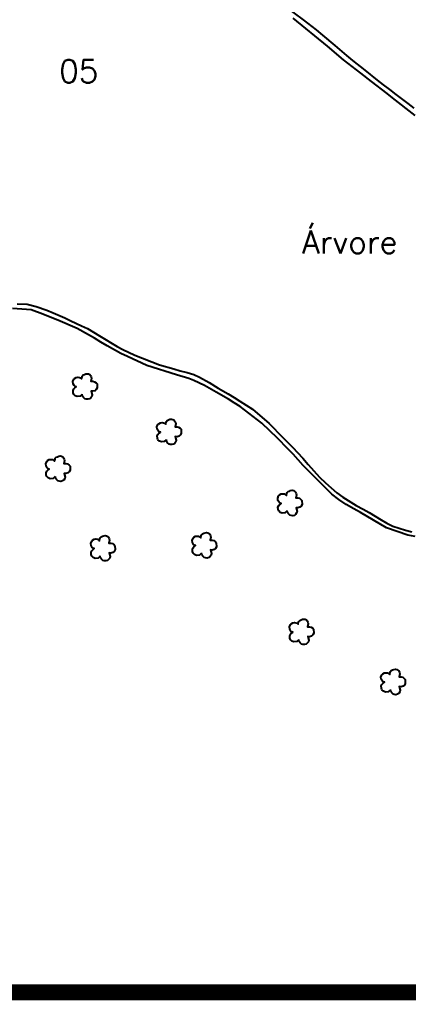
# Model space of a CAD drawing. Extents: x 758742 to 760842, y 7818487 to 7821457.
# Drawn here: x 759378 to 759599, y 7818816 to 7819373 of the extents above; entities that cross this region are included whole.
import ezdxf

# ---------------------------------------------------------------- set-up
doc = ezdxf.new("R2010")
doc.units = 0
doc.header["$MEASUREMENT"] = 0
doc.linetypes.add('CONTINUO', pattern=[0])
doc.linetypes.add('LIN0', pattern=[0])
for name, color, linetype in [('0114000960', 1, 'Continuous'), ('0114000960004', 5, 'Continuous'), ('0114000960005', 5, 'Continuous'), ('_SIMBOLO ARVORE', 118, 'Continuous'), ('MARGEM', 5, 'Continuous'), ('TEXTO_NUN_TAL', 7, 'Continuous')]:
    doc.layers.add(name, color=color, linetype=linetype)
doc.layers.add('TEXTO_DIVERSOS', color=7, linetype='Continuous', lineweight=5)
doc.styles.add('Simplex', font='simplex.shx')

msp = doc.modelspace()

# ---------------------------------------------------------------- linework, layer by layer
at = {"layer": '0114000960'}
msp.add_lwpolyline([(759602.5, 7819079.72), (759598.25, 7819080.43), (759586.14, 7819084.56), (759578.75, 7819088.95), (759571.52, 7819093.2), (759567.56, 7819095.38), (759563.35, 7819097.86), (759559.12, 7819100.61), (759555.11, 7819103.7), (759538.81, 7819119.96), (759533.14, 7819126.29), (759530.25, 7819129.46), (759524.27, 7819135.5), (759515.39, 7819144.05), (759503.13, 7819153.47), (759499.75, 7819155.49), (759496.49, 7819157.52), (759489.59, 7819161.57), (759482.79, 7819165.36), (759476.74, 7819168.25), (759473.99, 7819169.34), (759467.07, 7819171.36), (759450.18, 7819176.61), (759439.16, 7819181.73), (759435.45, 7819183.43), (759427.67, 7819187.8), (759423.95, 7819190), (759420.4, 7819192.16), (759417, 7819194.16), (759410.58, 7819197.61), (759399.65, 7819202.5), (759395.28, 7819204.17), (759391.18, 7819205.89), (759384.54, 7819208.28), (759373.93, 7819209.01)], dxfattribs=at)
at = {"layer": '0114000960004', "color": 5, "flags": 128}
msp.add_lwpolyline([(759523.63, 7819384.34), (759538.96, 7819372.89), (759546.28, 7819367.11), (759549.87, 7819364.11), (759556.8, 7819358.23), (759563.47, 7819352.61), (759566.93, 7819349.8), (759573.85, 7819344.24), (759580.81, 7819338.63), (759584.33, 7819335.94), (759587.84, 7819333.22), (759591.44, 7819330.46), (759598.27, 7819325.32), (759601.72, 7819322.66)], dxfattribs=at)
at = {"layer": '0114000960005'}
for points in [[(759602.44, 7819318.61), (759589.63, 7819328.61), (759586.64, 7819330.96), (759577.71, 7819337.81), (759571.62, 7819342.63), (759561.81, 7819350.22), (759552.66, 7819357.95), (759533.18, 7819373.76)], [(759376.44, 7819211.69), (759382.16, 7819211.42), (759387.31, 7819210.19), (759393.38, 7819208.02), (759396.91, 7819206.58), (759403.62, 7819203.7), (759406.96, 7819202.11), (759413.09, 7819199.23), (759416.42, 7819197.59), (759419.9, 7819195.66), (759423.29, 7819193.51), (759433.33, 7819187.46), (759436.57, 7819185.72), (759443.28, 7819182.54), (759457.33, 7819176.99), (759465.39, 7819174.74), (759469.14, 7819173.73), (759472.97, 7819172.73), (759476.75, 7819171.58), (759480.13, 7819170.07), (759485.6, 7819166.96), (759490.67, 7819163.77), (759496.33, 7819160.53), (759499.65, 7819158.45), (759502.93, 7819156.46), (759510.22, 7819151.87), (759519.55, 7819143.68), (759527.39, 7819135.79), (759532.78, 7819130.31), (759538.71, 7819124.05), (759541.79, 7819120.54), (759544.94, 7819116.87), (759548.25, 7819113.35), (759551.65, 7819110.02), (759558.09, 7819104.42), (759561.46, 7819101.91), (759569.05, 7819097.33), (759572.89, 7819095.2), (759576.42, 7819093.2), (759583.2, 7819089.18), (759586.45, 7819087.22), (759589.84, 7819085.51), (759596.9, 7819083.21), (759600.65, 7819082.38)]]:
    msp.add_lwpolyline(points, dxfattribs=at)
at = {"layer": '_SIMBOLO ARVORE', "linetype": 'CONTINUO'}
for points in [[(759413.49, 7819160.29, 0), (759412.24, 7819159.24, 0), (759410.66, 7819159.06, 0), (759409.53, 7819159.5, 0), (759408.73, 7819160.29, 0), (759408.4, 7819161.19, 0), (759408.31, 7819162.52, 0), (759408.74, 7819163.36, 0), (759409.19, 7819163.98, 0), (759410.11, 7819164.6, 0), (759409.53, 7819164.78, 0), (759408.95, 7819165.26, 0), (759408.28, 7819166.32, 0), (759408.16, 7819167.58, 0), (759408.65, 7819168.89, 0), (759409.16, 7819169.36, 0), (759410.09, 7819169.93, 0), (759411.06, 7819170.06, 0), (759411.84, 7819169.95, 0), (759412.46, 7819169.67, 0), (759413.14, 7819169.06, 0), (759413.34, 7819170.22, 0), (759413.51, 7819170.68, 0), (759414.02, 7819171.32, 0), (759414.77, 7819171.59, 0), (759415.5, 7819171.92, 0), (759416.33, 7819171.99, 0), (759417.11, 7819171.88, 0), (759417.75, 7819171.55, 0), (759418.22, 7819171.04, 0), (759418.63, 7819170.22, 0), (759418.79, 7819169.32, 0), (759418.42, 7819167.7, 0), (759419.55, 7819167.72, 0), (759420.48, 7819167.49, 0), (759421.37, 7819166.8, 0), (759421.86, 7819166.24, 0), (759421.99, 7819164.01, 0), (759421.44, 7819163.02, 0), (759420.72, 7819162.35, 0), (759419.58, 7819162.05, 0), (759418.58, 7819162.14, 0), (759419.11, 7819160.06, 0), (759418.87, 7819159.17, 0), (759418.27, 7819158.33, 0), (759417.61, 7819157.8, 0), (759416.67, 7819157.57, 0), (759415.74, 7819157.63, 0), (759415.04, 7819157.83, 0), (759414.24, 7819158.61, 0), (759413.69, 7819159.32, 0), (759413.52, 7819160.4, 0)], [(759461.21, 7819134.53, 0), (759459.97, 7819133.48, 0), (759458.38, 7819133.3, 0), (759457.26, 7819133.74, 0), (759456.46, 7819134.52, 0), (759456.13, 7819135.42, 0), (759456.04, 7819136.75, 0), (759456.47, 7819137.59, 0), (759456.92, 7819138.22, 0), (759457.83, 7819138.83, 0), (759457.25, 7819139.02, 0), (759456.68, 7819139.49, 0), (759456.01, 7819140.55, 0), (759455.89, 7819141.81, 0), (759456.37, 7819143.13, 0), (759456.88, 7819143.6, 0), (759457.81, 7819144.17, 0), (759458.79, 7819144.3, 0), (759459.57, 7819144.19, 0), (759460.19, 7819143.9, 0), (759460.86, 7819143.3, 0), (759461.07, 7819144.45, 0), (759461.24, 7819144.91, 0), (759461.74, 7819145.55, 0), (759462.5, 7819145.83, 0), (759463.23, 7819146.15, 0), (759464.06, 7819146.23, 0), (759464.84, 7819146.12, 0), (759465.47, 7819145.78, 0), (759465.94, 7819145.27, 0), (759466.36, 7819144.46, 0), (759466.52, 7819143.55, 0), (759466.14, 7819141.94, 0), (759467.28, 7819141.96, 0), (759468.21, 7819141.73, 0), (759469.09, 7819141.03, 0), (759469.58, 7819140.47, 0), (759469.72, 7819138.25, 0), (759469.17, 7819137.25, 0), (759468.45, 7819136.59, 0), (759467.31, 7819136.28, 0), (759466.31, 7819136.37, 0), (759466.84, 7819134.3, 0), (759466.6, 7819133.41, 0), (759465.99, 7819132.56, 0), (759465.33, 7819132.04, 0), (759464.39, 7819131.81, 0), (759463.46, 7819131.86, 0), (759462.76, 7819132.06, 0), (759461.96, 7819132.85, 0), (759461.42, 7819133.56, 0), (759461.25, 7819134.63, 0)], [(759398.16, 7819113.64, 0), (759396.91, 7819112.59, 0), (759395.33, 7819112.41, 0), (759394.2, 7819112.85, 0), (759393.4, 7819113.63, 0), (759393.07, 7819114.53, 0), (759392.98, 7819115.86, 0), (759393.41, 7819116.7, 0), (759393.87, 7819117.33, 0), (759394.78, 7819117.94, 0), (759394.2, 7819118.13, 0), (759393.63, 7819118.6, 0), (759392.95, 7819119.66, 0), (759392.83, 7819120.92, 0), (759393.32, 7819122.24, 0), (759393.83, 7819122.71, 0), (759394.76, 7819123.28, 0), (759395.73, 7819123.41, 0), (759396.51, 7819123.3, 0), (759397.13, 7819123.01, 0), (759397.81, 7819122.41, 0), (759398.01, 7819123.56, 0), (759398.18, 7819124.02, 0), (759398.69, 7819124.66, 0), (759399.44, 7819124.94, 0), (759400.17, 7819125.26, 0), (759401, 7819125.34, 0), (759401.78, 7819125.23, 0), (759402.42, 7819124.89, 0), (759402.89, 7819124.38, 0), (759403.3, 7819123.57, 0), (759403.46, 7819122.66, 0), (759403.09, 7819121.05, 0), (759404.22, 7819121.06, 0), (759405.15, 7819120.84, 0), (759406.04, 7819120.14, 0), (759406.53, 7819119.58, 0), (759406.66, 7819117.36, 0), (759406.11, 7819116.36, 0), (759405.39, 7819115.7, 0), (759404.25, 7819115.39, 0), (759403.25, 7819115.48, 0), (759403.78, 7819113.41, 0), (759403.54, 7819112.52, 0), (759402.94, 7819111.67, 0), (759402.28, 7819111.15, 0), (759401.34, 7819110.92, 0), (759400.41, 7819110.97, 0), (759399.71, 7819111.17, 0), (759398.91, 7819111.96, 0), (759398.36, 7819112.67, 0), (759398.2, 7819113.74, 0)], [(759529.76, 7819094.15, 0), (759528.52, 7819093.1, 0), (759526.93, 7819092.92, 0), (759525.81, 7819093.36, 0), (759525.01, 7819094.14, 0), (759524.68, 7819095.04, 0), (759524.59, 7819096.37, 0), (759525.02, 7819097.21, 0), (759525.47, 7819097.84, 0), (759526.38, 7819098.45, 0), (759525.8, 7819098.64, 0), (759525.23, 7819099.11, 0), (759524.56, 7819100.17, 0), (759524.44, 7819101.43, 0), (759524.92, 7819102.75, 0), (759525.43, 7819103.22, 0), (759526.36, 7819103.79, 0), (759527.34, 7819103.92, 0), (759528.12, 7819103.81, 0), (759528.74, 7819103.52, 0), (759529.41, 7819102.92, 0), (759529.62, 7819104.07, 0), (759529.79, 7819104.53, 0), (759530.29, 7819105.17, 0), (759531.05, 7819105.45, 0), (759531.78, 7819105.77, 0), (759532.61, 7819105.85, 0), (759533.39, 7819105.74, 0), (759534.02, 7819105.4, 0), (759534.49, 7819104.89, 0), (759534.91, 7819104.08, 0), (759535.07, 7819103.17, 0), (759534.69, 7819101.56, 0), (759535.83, 7819101.57, 0), (759536.76, 7819101.35, 0), (759537.64, 7819100.65, 0), (759538.13, 7819100.09, 0), (759538.27, 7819097.87, 0), (759537.72, 7819096.87, 0), (759537, 7819096.21, 0), (759535.86, 7819095.9, 0), (759534.86, 7819095.99, 0), (759535.39, 7819093.91, 0), (759535.15, 7819093.03, 0), (759534.54, 7819092.18, 0), (759533.88, 7819091.66, 0), (759532.94, 7819091.43, 0), (759532.01, 7819091.48, 0), (759531.31, 7819091.68, 0), (759530.51, 7819092.47, 0), (759529.97, 7819093.18, 0), (759529.8, 7819094.25, 0)], [(759481.19, 7819070.15, 0), (759479.95, 7819069.11, 0), (759478.36, 7819068.93, 0), (759477.24, 7819069.36, 0), (759476.44, 7819070.15, 0), (759476.11, 7819071.05, 0), (759476.02, 7819072.38, 0), (759476.45, 7819073.22, 0), (759476.9, 7819073.84, 0), (759477.81, 7819074.46, 0), (759477.23, 7819074.65, 0), (759476.66, 7819075.12, 0), (759475.99, 7819076.18, 0), (759475.87, 7819077.44, 0), (759476.35, 7819078.76, 0), (759476.86, 7819079.23, 0), (759477.79, 7819079.8, 0), (759478.77, 7819079.93, 0), (759479.55, 7819079.82, 0), (759480.17, 7819079.53, 0), (759480.84, 7819078.93, 0), (759481.05, 7819080.08, 0), (759481.22, 7819080.54, 0), (759481.72, 7819081.18, 0), (759482.48, 7819081.46, 0), (759483.21, 7819081.78, 0), (759484.04, 7819081.86, 0), (759484.82, 7819081.75, 0), (759485.45, 7819081.41, 0), (759485.92, 7819080.9, 0), (759486.34, 7819080.09, 0), (759486.5, 7819079.18, 0), (759486.12, 7819077.57, 0), (759487.26, 7819077.58, 0), (759488.19, 7819077.36, 0), (759489.07, 7819076.66, 0), (759489.56, 7819076.1, 0), (759489.7, 7819073.88, 0), (759489.15, 7819072.88, 0), (759488.43, 7819072.22, 0), (759487.29, 7819071.91, 0), (759486.29, 7819072, 0), (759486.82, 7819069.92, 0), (759486.58, 7819069.04, 0), (759485.97, 7819068.19, 0), (759485.31, 7819067.67, 0), (759484.37, 7819067.44, 0), (759483.44, 7819067.49, 0), (759482.74, 7819067.69, 0), (759481.94, 7819068.48, 0), (759481.4, 7819069.19, 0), (759481.23, 7819070.26, 0)], [(759423.69, 7819068.48, 0), (759422.45, 7819067.43, 0), (759420.86, 7819067.25, 0), (759419.73, 7819067.69, 0), (759418.93, 7819068.48, 0), (759418.6, 7819069.38, 0), (759418.51, 7819070.71, 0), (759418.95, 7819071.55, 0), (759419.4, 7819072.17, 0), (759420.31, 7819072.79, 0), (759419.73, 7819072.97, 0), (759419.16, 7819073.45, 0), (759418.49, 7819074.51, 0), (759418.37, 7819075.77, 0), (759418.85, 7819077.08, 0), (759419.36, 7819077.55, 0), (759420.29, 7819078.12, 0), (759421.27, 7819078.25, 0), (759422.05, 7819078.14, 0), (759422.66, 7819077.86, 0), (759423.34, 7819077.25, 0), (759423.54, 7819078.41, 0), (759423.72, 7819078.87, 0), (759424.22, 7819079.51, 0), (759424.97, 7819079.78, 0), (759425.71, 7819080.11, 0), (759426.53, 7819080.18, 0), (759427.32, 7819080.07, 0), (759427.95, 7819079.74, 0), (759428.42, 7819079.23, 0), (759428.83, 7819078.41, 0), (759429, 7819077.51, 0), (759428.62, 7819075.89, 0), (759429.75, 7819075.91, 0), (759430.69, 7819075.68, 0), (759431.57, 7819074.99, 0), (759432.06, 7819074.43, 0), (759432.19, 7819072.2, 0), (759431.65, 7819071.21, 0), (759430.92, 7819070.54, 0), (759429.78, 7819070.24, 0), (759428.78, 7819070.33, 0), (759429.32, 7819068.25, 0), (759429.07, 7819067.36, 0), (759428.47, 7819066.52, 0), (759427.81, 7819065.99, 0), (759426.87, 7819065.76, 0), (759425.94, 7819065.82, 0), (759425.24, 7819066.02, 0), (759424.44, 7819066.8, 0), (759423.9, 7819067.51, 0), (759423.73, 7819068.59, 0)], [(759536.46, 7819021.06, 0), (759535.22, 7819020.01, 0), (759533.63, 7819019.83, 0), (759532.51, 7819020.27, 0), (759531.71, 7819021.05, 0), (759531.37, 7819021.95, 0), (759531.29, 7819023.28, 0), (759531.72, 7819024.12, 0), (759532.17, 7819024.75, 0), (759533.08, 7819025.36, 0), (759532.5, 7819025.55, 0), (759531.93, 7819026.02, 0), (759531.26, 7819027.08, 0), (759531.14, 7819028.34, 0), (759531.62, 7819029.66, 0), (759532.13, 7819030.13, 0), (759533.06, 7819030.7, 0), (759534.04, 7819030.83, 0), (759534.82, 7819030.72, 0), (759535.44, 7819030.43, 0), (759536.11, 7819029.83, 0), (759536.32, 7819030.98, 0), (759536.49, 7819031.44, 0), (759536.99, 7819032.08, 0), (759537.75, 7819032.36, 0), (759538.48, 7819032.68, 0), (759539.31, 7819032.76, 0), (759540.09, 7819032.65, 0), (759540.72, 7819032.31, 0), (759541.19, 7819031.8, 0), (759541.61, 7819030.99, 0), (759541.77, 7819030.08, 0), (759541.39, 7819028.47, 0), (759542.52, 7819028.48, 0), (759543.46, 7819028.26, 0), (759544.34, 7819027.56, 0), (759544.83, 7819027, 0), (759544.97, 7819024.78, 0), (759544.42, 7819023.78, 0), (759543.7, 7819023.12, 0), (759542.55, 7819022.81, 0), (759541.56, 7819022.9, 0), (759542.09, 7819020.82, 0), (759541.84, 7819019.94, 0), (759541.24, 7819019.09, 0), (759540.58, 7819018.57, 0), (759539.64, 7819018.34, 0), (759538.71, 7819018.39, 0), (759538.01, 7819018.59, 0), (759537.21, 7819019.38, 0), (759536.67, 7819020.09, 0), (759536.5, 7819021.16, 0)], [(759588.38, 7818992.6, 0), (759587.14, 7818991.56, 0), (759585.55, 7818991.37, 0), (759584.43, 7818991.81, 0), (759583.63, 7818992.6, 0), (759583.29, 7818993.5, 0), (759583.21, 7818994.83, 0), (759583.64, 7818995.67, 0), (759584.09, 7818996.29, 0), (759585, 7818996.91, 0), (759584.42, 7818997.09, 0), (759583.85, 7818997.57, 0), (759583.18, 7818998.63, 0), (759583.06, 7818999.89, 0), (759583.54, 7819001.2, 0), (759584.05, 7819001.67, 0), (759584.98, 7819002.24, 0), (759585.96, 7819002.37, 0), (759586.74, 7819002.26, 0), (759587.36, 7819001.98, 0), (759588.03, 7819001.37, 0), (759588.24, 7819002.53, 0), (759588.41, 7819002.99, 0), (759588.91, 7819003.63, 0), (759589.67, 7819003.9, 0), (759590.4, 7819004.23, 0), (759591.23, 7819004.3, 0), (759592.01, 7819004.19, 0), (759592.64, 7819003.86, 0), (759593.11, 7819003.35, 0), (759593.53, 7819002.53, 0), (759593.69, 7819001.63, 0), (759593.31, 7819000.01, 0), (759594.44, 7819000.03, 0), (759595.38, 7818999.8, 0), (759596.26, 7818999.11, 0), (759596.75, 7818998.55, 0), (759596.88, 7818996.32, 0), (759596.34, 7818995.33, 0), (759595.62, 7818994.66, 0), (759594.47, 7818994.36, 0), (759593.47, 7818994.45, 0), (759594.01, 7818992.37, 0), (759593.76, 7818991.49, 0), (759593.16, 7818990.64, 0), (759592.5, 7818990.11, 0), (759591.56, 7818989.88, 0), (759590.63, 7818989.94, 0), (759589.93, 7818990.14, 0), (759589.13, 7818990.92, 0), (759588.59, 7818991.63, 0), (759588.42, 7818992.71, 0)]]:
    msp.add_polyline3d(points, dxfattribs=at)
at = {"layer": 'MARGEM', "color": 174, "linetype": 'LIN0', "const_width": 9.09}
msp.add_lwpolyline([(759000, 7818820.97), (760000, 7818820.97)], dxfattribs=at)

# ---------------------------------------------------------------- texts
at = {"layer": 'TEXTO_DIVERSOS', "linetype": 'Continuous', "style": 'Simplex'}
msp.add_text('Árvore', height=13, dxfattribs=at).set_placement((759538.3, 7819240.23))
at = {"layer": 'TEXTO_NUN_TAL', "linetype": 'Continuous', "style": 'Simplex'}
msp.add_text('05', height=13, dxfattribs=at).set_placement((759400.34, 7819337.17))

doc.saveas('drawing.dxf')
